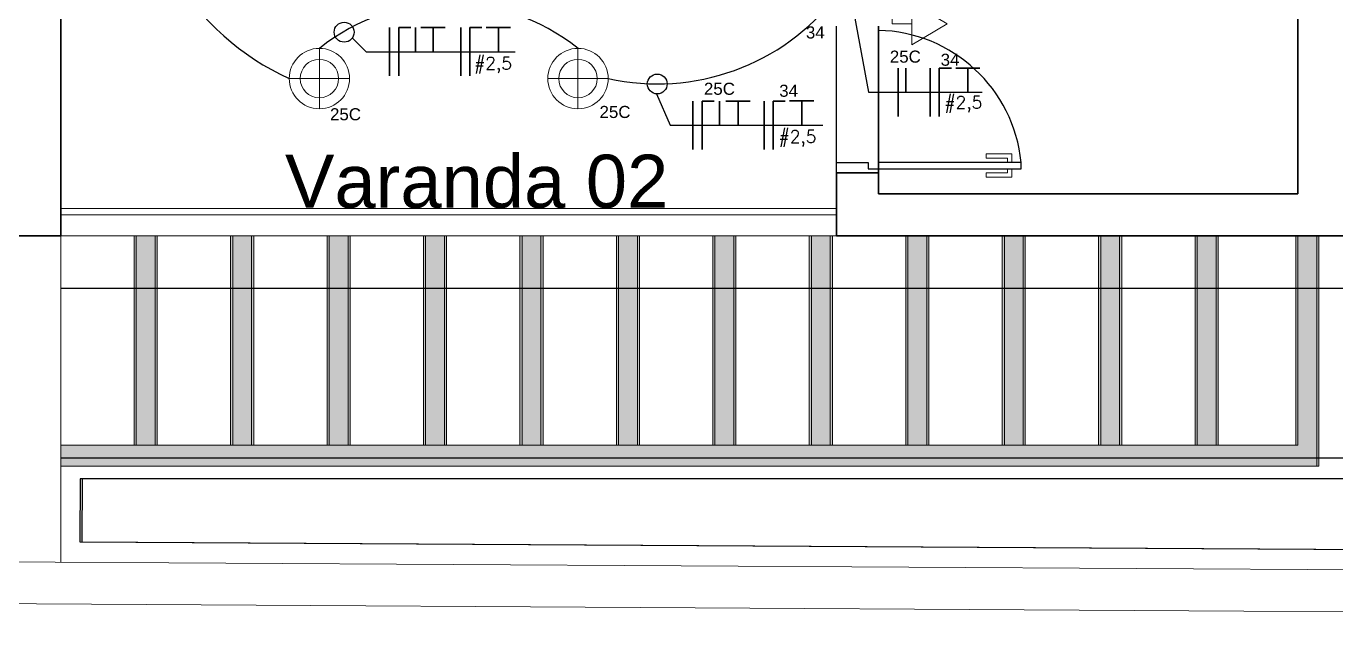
# Model space of a CAD drawing. Header units: millimetres. Extents: x 20625 to 81245, y 3427 to 18613.
# Drawn here: x 67085 to 67709, y 15583 to 15871 of the extents above; entities that cross this region are included whole.
import ezdxf

# ---------------------------------------------------------------- set-up
doc = ezdxf.new("R2010")
doc.units = ezdxf.units.MM
for name, color, linetype, lineweight in [('01', 1, 'Continuous', 9), ('EJEL05130C', 130, 'Continuous', 30), ('EJEL0550C', 50, 'Continuous', 35), ('EJEL0580C', 80, 'Continuous', 9), ('EJEL25170C', 170, 'Continuous', 25), ('EJEL3040C', 40, 'Continuous', 9)]:
    doc.layers.add(name, color=color, linetype=linetype, lineweight=lineweight)
for name, color, linetype in [('1-MOBIL', 252, 'Continuous'), ('2-TXT-A', 7, 'Continuous'), ('ARQ-1-COTAS', 145, 'Continuous'), ('ARQ-1-TRACEJADO', 20, 'Continuous'), ('ARQ-1-VISTA-01', 1, 'Continuous'), ('ARQ-4-TXT-02', 1, 'Continuous'), ('TOP', 4, 'Continuous'), ('TOPOGRAFIA', 2, 'Continuous')]:
    doc.layers.add(name, color=color, linetype=linetype)
doc.styles.add('ROMANSI', font='RomanS')
doc.styles.add('RSA', font='arial.ttf')
doc.styles.add('SR80', font='SIMPLEX', dxfattribs={"height": 0.1})

# ---------------------------------------------------------------- blocks, each defined once
blk = doc.blocks.new('YTFTYF')
at = {"layer": 'EJEL0580C'}
for radius in [5.5, 3.5]:
    blk.add_circle((0, 0), radius, dxfattribs=at)
blk = doc.blocks.new('guygyug')
at = {"layer": 'EJEL0580C'}
for p, q in [((0, -189.5), (0, 189.5)), ((189.5, 0), (-189.5, 0))]:
    blk.add_line(p, q, dxfattribs=at)
at = {"layer": 'EJEL3040C', "xscale": 34.45206340576645, "yscale": 34.45206340576645, "zscale": 34.45206340576645}
blk.add_blockref('YTFTYF', (0, 0), dxfattribs=at)
blk = doc.blocks.new('S tomada')
at = {"layer": 'EJEL0580C'}
for p, q in [((192822.78, 52579.89), (192822.78, 52586.37)), ((192836.09, 52579.89), (192809.47, 52579.89)), ((192809.47, 52579.89), (192822.78, 52579.89)), ((192809.47, 52570.54), (192809.47, 52579.89)), ((192836.09, 52570.87), (192836.09, 52579.89)), ((192819.44, 52570.54), (192799.49, 52570.54)), ((192809.47, 52553.64), (192799.49, 52570.54)), ((192809.47, 52570.54), (192819.44, 52570.54)), ((192819.44, 52570.54), (192809.47, 52553.64))]:
    blk.add_line(p, q, dxfattribs=at)
at = {"layer": 'EJEL0580C', "style": 'SR80'}
blk.add_text('S', height=14.39, rotation=180, dxfattribs=at).set_placement((192841.07, 52570.86))
blk = doc.blocks.new('L')
at = {"layer": 'EJEL0550C', "ltscale": 0.015}
for p, q in [((10856.71, 7742.87), (10856.71, 7766.02)), ((10856.71, 7766.02), (10862.49, 7766.02))]:
    blk.add_line(p, q, dxfattribs=at)
blk = doc.blocks.new('T')
at = {"layer": 'EJEL0550C', "ltscale": 0.015}
for p, q in [((10876.14, 7766.04), (10864.57, 7766.04)), ((10870.35, 7754.46), (10870.35, 7766.04))]:
    blk.add_line(p, q, dxfattribs=at)

msp = doc.modelspace()

# ---------------------------------------------------------------- hatches: boundary and pattern name
at = {"true_color": 0x939598}
h = msp.add_hatch(color=252, dxfattribs=at)
h.dxf.hatch_style = 1
h.paths.add_polyline_path([(67700.24, 15770.59), (67690.24, 15770.59), (67690.24, 15670.59), (67101.26, 15670.59), (67101.26, 15660.59), (67700.24, 15660.59)])
h.paths.add_polyline_path([(67146.24, 15770.59), (67136.24, 15770.59), (67136.24, 15670.59), (67146.24, 15670.59)], flags=17)
h.paths.add_polyline_path([(67192.24, 15770.59), (67182.24, 15770.59), (67182.24, 15670.59), (67192.24, 15670.59)], flags=17)
h.paths.add_polyline_path([(67238.24, 15770.59), (67228.24, 15770.59), (67228.24, 15670.59), (67238.24, 15670.59)], flags=17)
h.paths.add_polyline_path([(67284.24, 15770.59), (67274.24, 15770.59), (67274.24, 15670.59), (67284.24, 15670.59)], flags=17)
h.paths.add_polyline_path([(67330.24, 15770.59), (67320.24, 15770.59), (67320.24, 15670.59), (67330.24, 15670.59)], flags=17)
h.paths.add_polyline_path([(67376.24, 15770.59), (67366.24, 15770.59), (67366.24, 15670.59), (67376.24, 15670.59)], flags=17)
h.paths.add_polyline_path([(67422.24, 15770.59), (67412.24, 15770.59), (67412.24, 15670.59), (67422.24, 15670.59)], flags=17)
h.paths.add_polyline_path([(67468.24, 15770.59), (67458.24, 15770.59), (67458.24, 15670.59), (67468.24, 15670.59)], flags=17)
h.paths.add_polyline_path([(67514.24, 15770.59), (67504.24, 15770.59), (67504.24, 15670.59), (67514.24, 15670.59)], flags=17)
h.paths.add_polyline_path([(67560.24, 15770.59), (67550.24, 15770.59), (67550.24, 15670.59), (67560.24, 15670.59)], flags=17)
h.paths.add_polyline_path([(67606.24, 15770.59), (67596.24, 15770.59), (67596.24, 15670.59), (67606.24, 15670.59)], flags=17)
h.paths.add_polyline_path([(67652.24, 15770.59), (67642.24, 15770.59), (67642.24, 15670.59), (67652.24, 15670.59)], flags=17)
h = msp.add_hatch(color=252, dxfattribs=at)
h.dxf.hatch_style = 1
h.paths.add_polyline_path([(67701.26, 15770.59), (67691.26, 15770.59), (67691.26, 15670.59), (67102.27, 15670.59), (67102.27, 15660.59), (67701.26, 15660.59)])
h.paths.add_polyline_path([(67147.26, 15770.59), (67137.26, 15770.59), (67137.26, 15670.59), (67147.26, 15670.59)], flags=17)
h.paths.add_polyline_path([(67193.26, 15770.59), (67183.26, 15770.59), (67183.26, 15670.59), (67193.26, 15670.59)], flags=17)
h.paths.add_polyline_path([(67239.26, 15770.59), (67229.26, 15770.59), (67229.26, 15670.59), (67239.26, 15670.59)], flags=17)
h.paths.add_polyline_path([(67285.26, 15770.59), (67275.26, 15770.59), (67275.26, 15670.59), (67285.26, 15670.59)], flags=17)
h.paths.add_polyline_path([(67331.26, 15770.59), (67321.26, 15770.59), (67321.26, 15670.59), (67331.26, 15670.59)], flags=17)
h.paths.add_polyline_path([(67377.26, 15770.59), (67367.26, 15770.59), (67367.26, 15670.59), (67377.26, 15670.59)], flags=17)
h.paths.add_polyline_path([(67423.26, 15770.59), (67413.26, 15770.59), (67413.26, 15670.59), (67423.26, 15670.59)], flags=17)
h.paths.add_polyline_path([(67469.26, 15770.59), (67459.26, 15770.59), (67459.26, 15670.59), (67469.26, 15670.59)], flags=17)
h.paths.add_polyline_path([(67515.26, 15770.59), (67505.26, 15770.59), (67505.26, 15670.59), (67515.26, 15670.59)], flags=17)
h.paths.add_polyline_path([(67561.26, 15770.59), (67551.26, 15770.59), (67551.26, 15670.59), (67561.26, 15670.59)], flags=17)
h.paths.add_polyline_path([(67607.26, 15770.59), (67597.26, 15770.59), (67597.26, 15670.59), (67607.26, 15670.59)], flags=17)
h.paths.add_polyline_path([(67653.26, 15770.59), (67643.26, 15770.59), (67643.26, 15670.59), (67653.26, 15670.59)], flags=17)

# ---------------------------------------------------------------- linework, layer by layer
at = {"layer": '01', "color": 252, "true_color": 0x939598}
for p, q in [((67101.26, 15783.59), (67471.26, 15783.59)), ((67101.26, 15783.59), (67471.26, 15783.59)), ((67101.26, 15783.59), (67471.26, 15783.59)), ((67101.26, 15780.59), (67471.26, 15780.59)), ((67101.26, 15780.59), (67471.26, 15780.59)), ((67101.26, 15780.59), (67471.26, 15780.59)), ((67101.26, 15614.63), (67101.26, 15770.59))]:
    msp.add_line(p, q, dxfattribs=at)
for points in [[(67552.76, 15805.59), (67552.76, 15807.59), (67542.51, 15807.59), (67542.51, 15809.59), (67554.76, 15809.59), (67554.76, 15805.59)], [(67552.76, 15802.59), (67552.76, 15800.59), (67542.51, 15800.59), (67542.51, 15798.59), (67554.76, 15798.59), (67554.76, 15802.59)]]:
    msp.add_lwpolyline(points, dxfattribs=at)
at = {"layer": '1-MOBIL', "color": 252, "linetype": 'Continuous', "ltscale": 5, "true_color": 0x939598}
msp.add_line((67101.26, 15664.62), (68860.49, 15664.62), dxfattribs=at)
msp.add_lwpolyline([(67111.5, 15654.62), (67111.32, 15624.56), (68850.18, 15614.24), (68850.43, 15654.62)], close=True, dxfattribs=at)
at = {"layer": 'ARQ-1-COTAS', "color": 252, "true_color": 0x939598}
msp.add_line((67491.26, 15790.59), (67494.83, 15790.59), dxfattribs=at)
at = {"layer": 'ARQ-1-TRACEJADO', "color": 252, "true_color": 0x939598}
msp.add_line((67101.26, 15745.59), (68311.26, 15745.59), dxfattribs=at)
msp.add_arc((67489.73, 15798.74), 69.86, 5.62103, 88.75057, dxfattribs=at)
at = {"layer": 'ARQ-1-VISTA-01', "color": 252, "true_color": 0x939598}
for p, q in [((67700.24, 15664.62), (68860.49, 15664.62)), ((67701.26, 15664.62), (68861.5, 15664.62))]:
    msp.add_line(p, q, dxfattribs=at)
for points in [[(67110.49, 15654.62), (67110.31, 15624.56), (68849.17, 15614.24), (68849.42, 15654.62)], [(67111.5, 15654.62), (67111.32, 15624.56), (68850.18, 15614.24), (68850.43, 15654.62)]]:
    msp.add_lwpolyline(points, close=True, dxfattribs=at)
at = {"layer": 'ARQ-4-TXT-02', "color": 252, "true_color": 0x939598}
for p, q in [((67471.26, 15800.59), (67471.26, 15870.59)), ((67471.26, 15800.59), (67471.26, 15870.59)), ((67471.26, 15800.59), (67471.26, 15870.59)), ((67491.26, 15870.59), (67491.26, 15800.59)), ((67491.26, 15800.59), (67491.26, 15870.59)), ((67491.26, 15800.59), (67491.26, 15870.59))]:
    msp.add_line(p, q, dxfattribs=at)
for points in [[(67471.26, 15805.59), (67486.26, 15805.59), (67486.26, 15802.59), (67559.26, 15802.59)], [(67559.26, 15802.59), (67559.26, 15805.59), (67491.26, 15805.59)]]:
    msp.add_lwpolyline(points, dxfattribs=at)
at = {"layer": 'EJEL05130C'}
for p, q in [((67478.7, 15881.26), (67486.52, 15839.03)), ((67240.29, 15865.03), (67246.88, 15858.4)), ((67246.88, 15858.4), (67317.92, 15858.4)), ((67385.42, 15838.29), (67391.83, 15823.3)), ((67486.52, 15839.03), (67540.71, 15839.03)), ((67391.83, 15823.3), (67464.62, 15823.3))]:
    msp.add_line(p, q, dxfattribs=at)
for centre in [(67236.39, 15867.72), (67385.72, 15843.02)]:
    msp.add_circle(centre, 4.74, dxfattribs=at)
at = {"layer": 'EJEL0550C', "ltscale": 0.015}
for p, q in [((67258.07, 15846.82), (67258.07, 15869.97)), ((67270.46, 15858.38), (67270.46, 15869.95)), ((67291.99, 15846.82), (67291.99, 15869.97)), ((67500.66, 15827.45), (67500.66, 15850.6)), ((67504.28, 15839.03), (67504.28, 15850.6)), ((67515.85, 15827.45), (67515.85, 15850.6)), ((67402.73, 15811.72), (67402.73, 15834.87)), ((67415.41, 15823.28), (67415.41, 15834.85)), ((67436.66, 15811.72), (67436.66, 15834.87))]:
    msp.add_line(p, q, dxfattribs=at)
at = {"layer": 'EJEL0580C', "color": 0}
for p, q in [((67224.59, 15850.09), (67224.59, 15841.09)), ((67347.92, 15850.09), (67347.92, 15841.09))]:
    msp.add_line(p, q, dxfattribs=at)
at = {"layer": 'EJEL25170C'}
for centre, radius, start, end in [((67262.62, 15959.98), 125.84, 177.90404, 245.37349), ((67385.72, 15951.11), 108.09, 257.50217, 322.3106), ((67286.26, 15782.21), 99.27, 51.59527, 128.40473)]:
    msp.add_arc(centre, radius, start, end, dxfattribs=at)
at = {"layer": 'TOP', "color": 252, "lineweight": 35, "true_color": 0x939598}
for p, q in [((67101.26, 15770.59), (67101.26, 16230.59)), ((67101.26, 15770.59), (67101.26, 16230.59)), ((67101.26, 15770.59), (67101.26, 16230.59)), ((67691.26, 15790.59), (67691.26, 16210.59)), ((67691.26, 15790.59), (67691.26, 16210.59)), ((67691.26, 15790.59), (67691.26, 16210.59)), ((67471.26, 15770.59), (67471.26, 15800.59)), ((67491.26, 15800.59), (67471.26, 15800.59)), ((67471.26, 15770.59), (67471.26, 15800.59)), ((67491.26, 15800.59), (67471.26, 15800.59)), ((67471.26, 15770.59), (67471.26, 15800.59)), ((67491.26, 15800.59), (67471.26, 15800.59)), ((67491.26, 15790.59), (67491.26, 15800.59)), ((67491.26, 15790.59), (67491.26, 15800.59)), ((67491.26, 15790.59), (67491.26, 15800.59)), ((67491.26, 15790.59), (67691.26, 15790.59)), ((67491.26, 15790.59), (67691.26, 15790.59)), ((67491.26, 15790.59), (67691.26, 15790.59)), ((66590.03, 15770.59), (67101.26, 15770.59)), ((66607.03, 15770.59), (67101.26, 15770.59)), ((66607.03, 15770.59), (67101.26, 15770.59)), ((67471.26, 15770.59), (68261.26, 15770.59)), ((67471.26, 15770.59), (68261.26, 15770.59)), ((67471.26, 15770.59), (68261.26, 15770.59))]:
    msp.add_line(p, q, dxfattribs=at)
at = {"layer": 'TOPOGRAFIA', "color": 252, "lineweight": 15, "true_color": 0x939598}
for p, q in [((67101.26, 15770.59), (67471.26, 15770.59)), ((67101.26, 15614.63), (67101.26, 15770.59)), ((67101.26, 15770.59), (67471.26, 15770.59)), ((67101.26, 15770.59), (67471.26, 15770.59)), ((67101.26, 15614.63), (67101.26, 15770.59)), ((67136.24, 15670.59), (67136.24, 15770.59)), ((67137.26, 15670.59), (67137.26, 15770.59)), ((67146.24, 15670.59), (67146.24, 15770.59)), ((67147.26, 15670.59), (67147.26, 15770.59)), ((67182.24, 15670.59), (67182.24, 15770.59)), ((67183.26, 15670.59), (67183.26, 15770.59)), ((67192.24, 15670.59), (67192.24, 15770.59)), ((67193.26, 15670.59), (67193.26, 15770.59)), ((67228.24, 15670.59), (67228.24, 15770.59)), ((67229.26, 15670.59), (67229.26, 15770.59)), ((67238.24, 15670.59), (67238.24, 15770.59)), ((67239.26, 15670.59), (67239.26, 15770.59)), ((67274.24, 15670.59), (67274.24, 15770.59)), ((67275.26, 15670.59), (67275.26, 15770.59)), ((67284.24, 15670.59), (67284.24, 15770.59)), ((67285.26, 15670.59), (67285.26, 15770.59)), ((67320.24, 15670.59), (67320.24, 15770.59)), ((67321.26, 15670.59), (67321.26, 15770.59)), ((67330.24, 15670.59), (67330.24, 15770.59)), ((67331.26, 15670.59), (67331.26, 15770.59)), ((67366.24, 15670.59), (67366.24, 15770.59)), ((67367.26, 15670.59), (67367.26, 15770.59)), ((67376.24, 15670.59), (67376.24, 15770.59)), ((67377.26, 15670.59), (67377.26, 15770.59)), ((67412.24, 15670.59), (67412.24, 15770.59)), ((67413.26, 15670.59), (67413.26, 15770.59)), ((67422.24, 15670.59), (67422.24, 15770.59)), ((67423.26, 15670.59), (67423.26, 15770.59)), ((67458.24, 15670.59), (67458.24, 15770.59)), ((67459.26, 15670.59), (67459.26, 15770.59)), ((67468.24, 15670.59), (67468.24, 15770.59)), ((67469.26, 15670.59), (67469.26, 15770.59)), ((67504.24, 15670.59), (67504.24, 15770.59)), ((67505.26, 15670.59), (67505.26, 15770.59)), ((67514.24, 15670.59), (67514.24, 15770.59)), ((67515.26, 15670.59), (67515.26, 15770.59)), ((67550.24, 15670.59), (67550.24, 15770.59)), ((67551.26, 15670.59), (67551.26, 15770.59)), ((67560.24, 15670.59), (67560.24, 15770.59)), ((67561.26, 15670.59), (67561.26, 15770.59)), ((67596.24, 15670.59), (67596.24, 15770.59)), ((67597.26, 15670.59), (67597.26, 15770.59)), ((67606.24, 15670.59), (67606.24, 15770.59)), ((67607.26, 15670.59), (67607.26, 15770.59)), ((67642.24, 15670.59), (67642.24, 15770.59)), ((67643.26, 15670.59), (67643.26, 15770.59)), ((67652.24, 15670.59), (67652.24, 15770.59)), ((67653.26, 15670.59), (67653.26, 15770.59)), ((67690.24, 15670.59), (67690.24, 15770.59)), ((67691.26, 15670.59), (67691.26, 15770.59)), ((67700.24, 15660.59), (67700.24, 15770.59)), ((67701.26, 15660.59), (67701.26, 15770.59)), ((67101.26, 15670.59), (67691.26, 15670.59)), ((67101.26, 15670.59), (67690.24, 15670.59)), ((67101.26, 15660.59), (67701.26, 15660.59)), ((67101.26, 15660.59), (67700.24, 15660.59)), ((69031.4, 15603.13), (66120.28, 15620.83)), ((69031.4, 15603.13), (66120.28, 15620.83)), ((69031.4, 15603.13), (66120.28, 15620.83))]:
    msp.add_line(p, q, dxfattribs=at)
for points in [[(66056.42, 16920.59), (68982.52, 16920.59), (69052.48, 15583.01), (66121.26, 15600.83)], [(66056.42, 16920.59), (68982.52, 16920.59), (69052.48, 15583.01), (66121.26, 15600.83)], [(66086.46, 16920.59), (68982.52, 16920.59), (69052.48, 15583.01), (66121.26, 15600.83)]]:
    msp.add_lwpolyline(points, dxfattribs=at)

# ---------------------------------------------------------------- block references
at = {"layer": 'EJEL0580C', "rotation": 90}
msp.add_blockref('S tomada', (120077.62, -176937.75), dxfattribs=at)
at = {"layer": 'EJEL25170C'}
for name, p in [('L', (56405.72, 8103.95)), ('T', (56408.46, 8103.93)), ('L', (56439.63, 8103.95)), ('T', (56439.63, 8103.95)), ('L', (56663.49, 8084.58)), ('T', (56663.49, 8084.58)), ('L', (56550.39, 8068.85)), ('T', (56553.92, 8068.83)), ('L', (56584.3, 8068.85)), ('T', (56584.3, 8068.85))]:
    msp.add_blockref(name, p, dxfattribs=at)
at = {"layer": 'EJEL3040C', "xscale": 0.0760503925194413, "yscale": 0.0760503925194413, "zscale": 0.0760503925194413}
for p in [(67224.59, 15845.59), (67347.92, 15845.59)]:
    msp.add_blockref('guygyug', p, dxfattribs=at)

# ---------------------------------------------------------------- texts
at = {"layer": '2-TXT-A', "color": 2, "true_color": 0xf1eb1f, "insert": (67208.17, 15809.26), "char_height": 25.312, "width": 549.5577, "attachment_point": 1, "style": 'RSA'}
msp.add_mtext('Varanda 02', dxfattribs=at)
at = {"layer": 'EJEL05130C', "ltscale": 0.35, "char_height": 5.772, "width": 38.2455, "attachment_point": 1, "style": 'RSA'}
for s, insert in [('34', (67456.6, 15870.49)), ('25C', (67496.64, 15858.94)), ('34', (67520.88, 15857.47)), ('25', (67407.98, 15843.61)), ('25C', (67407.98, 15843.61)), ('34', (67443.88, 15842.66)), ('25C', (67229.65, 15831.44)), ('25C', (67358.18, 15832.54))]:
    msp.add_mtext(s, dxfattribs=dict(at, insert=insert))
at = {"layer": 'EJEL3040C', "ltscale": 0.1, "char_height": 5.935, "attachment_point": 1, "style": 'ROMANSI'}
for insert in [(67298.38, 15855.85), (67522.66, 15837.2), (67443.58, 15820.89)]:
    msp.add_mtext_dynamic_manual_height_columns('#2,5', width=21.7247, gutter_width=0.371, heights=[0], dxfattribs=dict(at, insert=insert))

doc.saveas('drawing.dxf')
